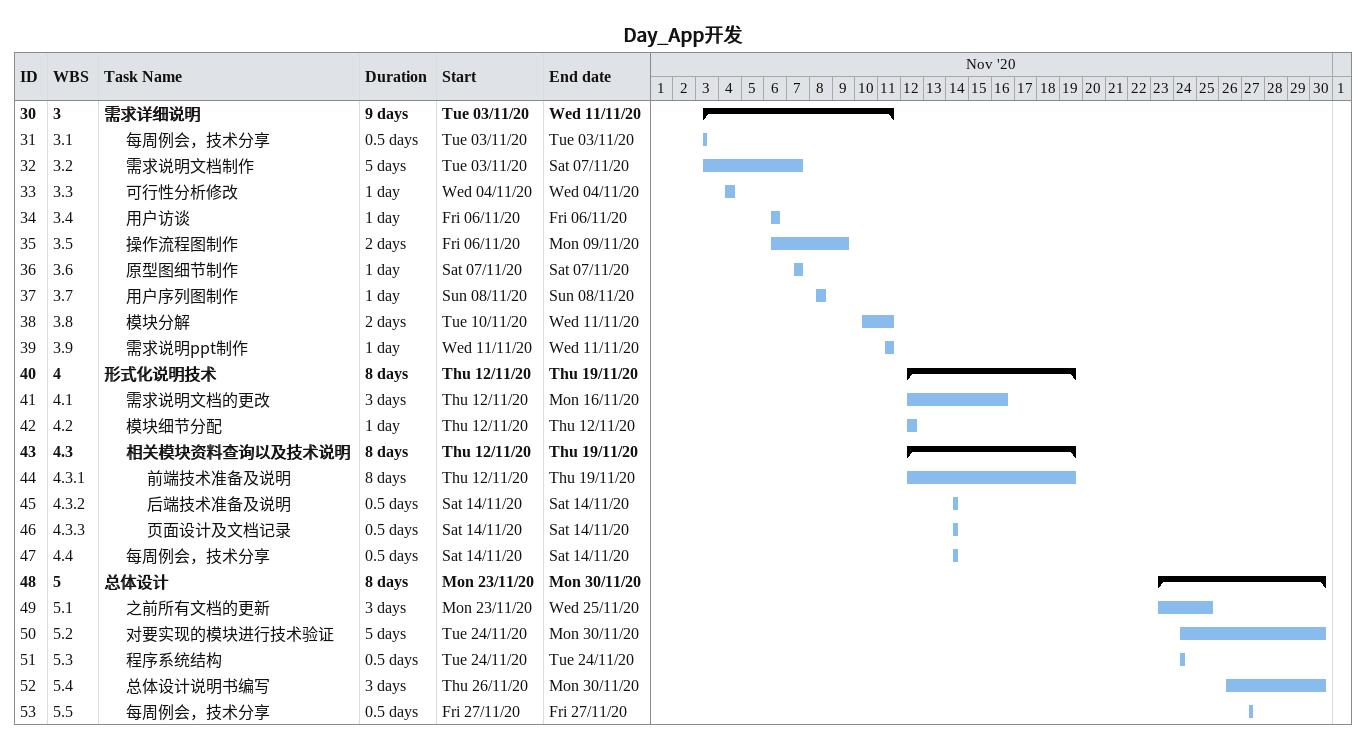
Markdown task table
Day_App开发

| ID | WBS | Task | Duration | Start | Finish |
|---|---|---|---|---|---|
| 30 | 3 | **需求详细说明** | 9d | 2020-11-03 | 2020-11-11 |
| 31 | 3.1 | 每周例会，技术分享 | 0.5d | 2020-11-03 | 2020-11-03 |
| 32 | 3.2 | 需求说明文档制作 | 5d | 2020-11-03 | 2020-11-07 |
| 33 | 3.3 | 可行性分析修改 | 1d | 2020-11-04 | 2020-11-04 |
| 34 | 3.4 | 用户访谈 | 1d | 2020-11-06 | 2020-11-06 |
| 35 | 3.5 | 操作流程图制作 | 2d | 2020-11-06 | 2020-11-09 |
| 36 | 3.6 | 原型图细节制作 | 1d | 2020-11-07 | 2020-11-07 |
| 37 | 3.7 | 用户序列图制作 | 1d | 2020-11-08 | 2020-11-08 |
| 38 | 3.8 | 模块分解 | 2d | 2020-11-10 | 2020-11-11 |
| 39 | 3.9 | 需求说明ppt制作 | 1d | 2020-11-11 | 2020-11-11 |
| 40 | 4 | **形式化说明技术** | 8d | 2020-11-12 | 2020-11-19 |
| 41 | 4.1 | 需求说明文档的更改 | 3d | 2020-11-12 | 2020-11-16 |
| 42 | 4.2 | 模块细节分配 | 1d | 2020-11-12 | 2020-11-12 |
| 43 | 4.3 | **相关模块资料查询以及技术说明** | 8d | 2020-11-12 | 2020-11-19 |
| 44 | 4.3.1 | 前端技术准备及说明 | 8d | 2020-11-12 | 2020-11-19 |
| 45 | 4.3.2 | 后端技术准备及说明 | 0.5d | 2020-11-14 | 2020-11-14 |
| 46 | 4.3.3 | 页面设计及文档记录 | 0.5d | 2020-11-14 | 2020-11-14 |
| 47 | 4.4 | 每周例会，技术分享 | 0.5d | 2020-11-14 | 2020-11-14 |
| 48 | 5 | **总体设计** | 8d | 2020-11-23 | 2020-11-30 |
| 49 | 5.1 | 之前所有文档的更新 | 3d | 2020-11-23 | 2020-11-25 |
| 50 | 5.2 | 对要实现的模块进行技术验证 | 5d | 2020-11-24 | 2020-11-30 |
| 51 | 5.3 | 程序系统结构 | 0.5d | 2020-11-24 | 2020-11-24 |
| 52 | 5.4 | 总体设计说明书编写 | 3d | 2020-11-26 | 2020-11-30 |
| 53 | 5.5 | 每周例会，技术分享 | 0.5d | 2020-11-27 | 2020-11-27 |
